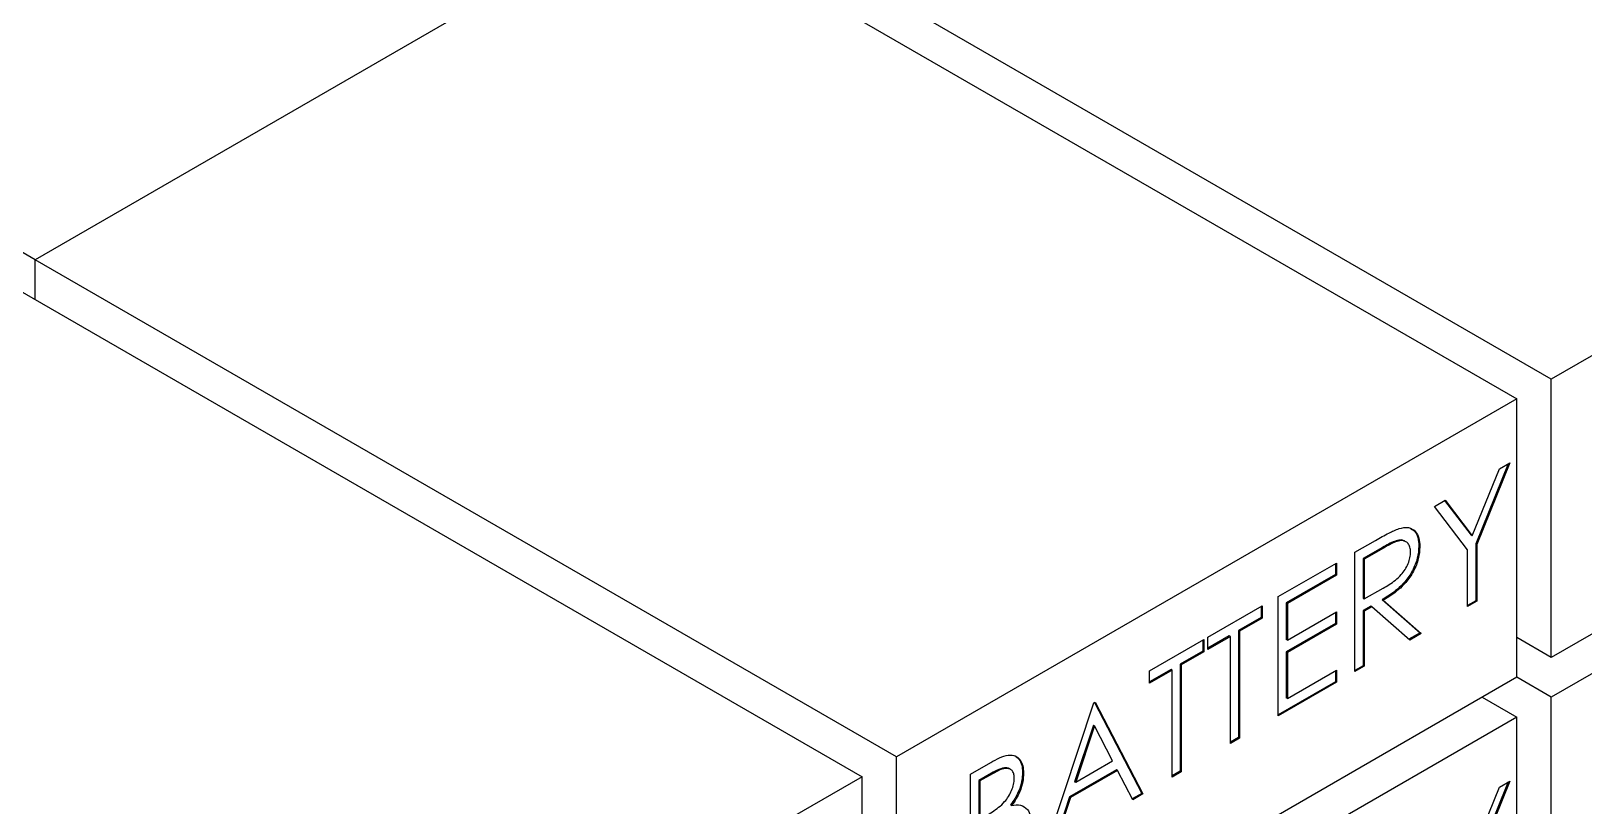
# Model space of a CAD drawing. Header units: millimetres. Extents: x 0 to 17520, y 0 to 12300.
# Drawn here: x 14711.8 to 15030.5, y 10335.5 to 10494.6 of the extents above; entities that cross this region are included whole.
import ezdxf

# ---------------------------------------------------------------- set-up
doc = ezdxf.new("R2010")
doc.units = ezdxf.units.MM
doc.header["$LTSCALE"] = 30

msp = doc.modelspace()

# ---------------------------------------------------------------- linework, layer by layer
for p, q in [((15023.77, 10423.171), (14846.994, 10525.222)), ((14839.923, 10521.14), (14712.643, 10447.663)), ((14839.923, 10521.14), (15016.699, 10419.089)), ((15151.05, 10496.648), (15023.77, 10423.171)), ((14712.643, 10447.663), (14637.675, 10490.942)), ((14712.643, 10439.499), (14712.643, 10447.663)), ((14889.42, 10345.612), (14712.643, 10447.663)), ((14705.572, 10443.581), (14882.349, 10341.53)), ((15151.05, 10439.49), (15023.77, 10366.013)), ((15151.05, 10431.325), (15023.77, 10357.848)), ((15023.77, 10366.013), (15023.77, 10423.171)), ((15016.699, 10419.089), (14889.42, 10345.612)), ((15016.699, 10361.931), (15016.699, 10419.089)), ((15007.556, 10390.965), (15013.123, 10404.704)), ((15014.961, 10405.765), (15008.292, 10389.308)), ((15015.303, 10405.963), (15008.504, 10389.186)), ((15013.123, 10404.704), (15015.303, 10405.963)), ((14999.801, 10397.013), (15001.981, 10398.272)), ((15001.981, 10398.272), (15007.556, 10390.965)), ((15006.6, 10388.087), (14999.801, 10397.013)), ((15001.898, 10398.224), (15007.344, 10391.087)), ((14983.483, 10387.593), (14987.728, 10390.044)), ((14993.946, 10389.757), (14993.681, 10389.91)), ((14996.809, 10388.736), (14996.597, 10388.858)), ((15007.556, 10390.965), (15007.344, 10391.087)), ((15008.292, 10389.308), (15008.292, 10377.664)), ((15008.504, 10389.186), (15008.292, 10389.308)), ((15008.504, 10389.186), (15008.504, 10377.541)), ((14983.483, 10363.097), (14983.483, 10387.593)), ((14989.152, 10388.599), (14985.175, 10386.302)), ((14985.175, 10386.302), (14985.175, 10378.137)), ((14985.175, 10386.302), (14985.387, 10386.18)), ((14989.364, 10388.476), (14985.387, 10386.18)), ((14985.387, 10386.18), (14985.387, 10378.015)), ((14989.152, 10388.599), (14989.364, 10388.476)), ((15006.6, 10376.442), (15006.6, 10388.087)), ((14967.709, 10378.487), (14979.675, 10385.395)), ((14979.463, 10383.005), (14969.401, 10377.196)), ((14979.675, 10382.883), (14969.613, 10377.074)), ((14979.463, 10385.273), (14979.463, 10383.005)), ((14979.675, 10382.883), (14979.463, 10383.005)), ((14979.675, 10385.395), (14979.675, 10382.883)), ((14985.387, 10378.015), (14989.271, 10380.222)), ((14953.295, 10370.166), (14964.445, 10376.603)), ((14964.233, 10376.481), (14964.233, 10374.213)), ((14964.445, 10376.603), (14964.445, 10374.091)), ((14967.709, 10353.991), (14967.709, 10378.487)), ((14969.401, 10377.196), (14969.401, 10369.659)), ((14969.613, 10377.074), (14969.401, 10377.196)), ((14969.613, 10377.074), (14969.613, 10369.537)), ((14985.175, 10378.137), (14985.387, 10378.015)), ((14986.721, 10376.518), (14985.175, 10375.625)), ((14986.933, 10376.395), (14985.387, 10375.502)), ((14986.933, 10376.395), (14986.721, 10376.518)), ((14994.727, 10369.588), (14986.933, 10376.395)), ((14989.076, 10377.877), (14996.869, 10371.07)), ((14989.288, 10377.754), (14989.076, 10377.877)), ((14989.288, 10377.754), (14997.081, 10370.947)), ((15008.292, 10377.664), (15006.6, 10376.687)), ((15008.504, 10377.541), (15006.6, 10376.442)), ((15008.504, 10377.541), (15008.292, 10377.664)), ((14964.233, 10374.213), (14959.61, 10371.544)), ((14964.445, 10374.091), (14959.822, 10371.422)), ((14964.445, 10374.091), (14964.233, 10374.213)), ((14979.463, 10372.956), (14969.401, 10367.147)), ((14969.613, 10369.537), (14979.675, 10375.346)), ((14979.675, 10372.833), (14969.613, 10367.024)), ((14979.463, 10375.223), (14979.463, 10372.956)), ((14979.675, 10372.833), (14979.463, 10372.956)), ((14979.675, 10375.346), (14979.675, 10372.833)), ((14985.175, 10375.625), (14985.175, 10364.319)), ((14985.387, 10375.502), (14985.175, 10375.625)), ((14985.387, 10375.502), (14985.387, 10364.196)), ((14941.328, 10363.258), (14952.479, 10369.695)), ((14952.267, 10369.573), (14952.267, 10367.305)), ((14952.479, 10369.695), (14952.479, 10367.183)), ((14957.706, 10370.445), (14953.295, 10367.899)), ((14957.918, 10370.323), (14953.295, 10367.654)), ((14953.295, 10367.654), (14953.295, 10370.166)), ((14957.918, 10370.323), (14957.706, 10370.445)), ((14957.918, 10348.339), (14957.918, 10370.323)), ((14959.61, 10371.544), (14959.61, 10349.561)), ((14959.822, 10371.422), (14959.61, 10371.544)), ((14959.822, 10371.422), (14959.822, 10349.438)), ((14969.613, 10369.537), (14969.401, 10369.659)), ((14996.869, 10371.07), (14994.558, 10369.736)), ((14997.081, 10370.947), (14994.727, 10369.588)), ((14997.081, 10370.947), (14996.869, 10371.07)), ((15023.77, 10366.013), (15016.699, 10370.095)), ((14952.267, 10367.305), (14947.644, 10364.636)), ((14952.479, 10367.183), (14947.856, 10364.514)), ((14952.479, 10367.183), (14952.267, 10367.305)), ((14969.401, 10367.147), (14969.401, 10357.725)), ((14969.613, 10367.024), (14969.401, 10367.147)), ((14969.613, 10367.024), (14969.613, 10357.603)), ((14945.952, 10363.415), (14941.328, 10360.746)), ((14941.328, 10360.746), (14941.328, 10363.258)), ((14945.74, 10363.537), (14941.329, 10360.991)), ((14945.952, 10363.415), (14945.74, 10363.537)), ((14945.952, 10341.431), (14945.952, 10363.415)), ((14947.644, 10364.636), (14947.644, 10342.652)), ((14947.856, 10364.514), (14947.644, 10364.636)), ((14947.856, 10364.514), (14947.856, 10342.53)), ((14969.613, 10357.603), (14979.675, 10363.412)), ((14979.463, 10363.289), (14979.463, 10361.022)), ((14979.675, 10363.412), (14979.675, 10360.899)), ((14985.175, 10364.319), (14983.483, 10363.342)), ((14985.387, 10364.196), (14983.483, 10363.097)), ((14985.387, 10364.196), (14985.175, 10364.319)), ((15016.699, 10361.931), (14889.42, 10288.455)), ((14979.463, 10361.022), (14967.709, 10354.236)), ((14979.675, 10360.899), (14967.709, 10353.991)), ((14979.675, 10360.899), (14979.463, 10361.022)), ((15023.77, 10357.848), (15016.698, 10361.931)), ((14929.906, 10356.664), (14930.178, 10356.821)), ((14930.178, 10356.821), (14939.969, 10337.977)), ((14969.613, 10357.603), (14969.401, 10357.725)), ((15009.627, 10357.849), (15016.699, 10353.766)), ((15023.77, 10300.69), (15023.77, 10357.848)), ((15016.699, 10353.766), (14889.42, 10280.289)), ((14919.843, 10326.359), (14929.906, 10356.664)), ((14930.064, 10356.755), (14939.757, 10338.099)), ((15016.699, 10296.608), (15016.699, 10353.766)), ((14929.809, 10352.078), (14925.967, 10340.503)), ((14930.021, 10351.956), (14926.179, 10340.38)), ((14929.809, 10352.078), (14930.021, 10351.956)), ((14933.76, 10344.757), (14930.021, 10351.956)), ((14959.61, 10349.561), (14957.918, 10348.584)), ((14959.822, 10349.438), (14957.918, 10348.339)), ((14959.822, 10349.438), (14959.61, 10349.561)), ((14889.42, 10288.455), (14889.42, 10345.612)), ((14904.613, 10342.063), (14908.752, 10344.452)), ((14926.179, 10340.38), (14933.76, 10344.757)), ((14882.349, 10341.53), (14755.07, 10268.054)), ((14882.349, 10284.372), (14882.349, 10341.53)), ((14904.613, 10317.567), (14904.613, 10342.063)), ((14908.889, 10342.263), (14906.305, 10340.772)), ((14909.101, 10342.141), (14906.517, 10340.65)), ((14908.889, 10342.263), (14909.101, 10342.141)), ((14912.834, 10343.004), (14912.569, 10343.157)), ((14915.492, 10342.273), (14915.28, 10342.395)), ((14934.551, 10342.946), (14924.935, 10337.394)), ((14934.763, 10342.823), (14925.147, 10337.272)), ((14934.763, 10342.823), (14934.551, 10342.946)), ((14937.899, 10336.782), (14934.763, 10342.823)), ((14947.644, 10342.652), (14945.952, 10341.676)), ((14947.856, 10342.53), (14945.952, 10341.431)), ((14947.856, 10342.53), (14947.644, 10342.652)), ((14906.305, 10340.772), (14906.305, 10332.921)), ((14906.305, 10340.772), (14906.517, 10340.65)), ((14906.517, 10340.65), (14906.517, 10332.798)), ((14925.967, 10340.503), (14926.179, 10340.38)), ((14939.757, 10338.099), (14937.801, 10336.971)), ((14939.969, 10337.977), (14937.899, 10336.782)), ((14939.969, 10337.977), (14939.757, 10338.099)), ((15007.556, 10325.641), (15013.123, 10339.381)), ((15014.961, 10340.442), (15008.292, 10323.985)), ((15015.303, 10340.639), (15008.504, 10323.863)), ((15013.123, 10339.381), (15015.303, 10340.639)), ((14913.04, 10335.646), (14912.828, 10335.769)), ((14924.935, 10337.394), (14921.709, 10327.681)), ((14925.147, 10337.272), (14921.921, 10327.558)), ((14925.147, 10337.272), (14924.935, 10337.394))]:
    msp.add_line(p, q)
for points, knots in [([(14987.728, 10390.044), (14988.629, 10390.568), (14990.238, 10391.502), (14991.833, 10392.185), (14992.534, 10392.485)], [0, 0, 0, 0, 0.56023773, 1, 1, 1, 1]), ([(14992.534, 10392.485), (14993.2, 10392.614), (14994.531, 10392.873), (14995.931, 10392.03), (14996.704, 10390.576), (14996.774, 10389.349), (14996.809, 10388.736)], [0, 0, 0, 0, 0.2798, 0.5595045, 0.7796307, 1, 1, 1, 1]), ([(14994.986, 10392.354), (14995.244, 10392.241), (14995.915, 10391.947), (14996.479, 10390.674), (14996.558, 10389.464), (14996.597, 10388.858)], [0, 0, 0, 0, 0.2382156, 0.6188975, 1, 1, 1, 1]), ([(14996.597, 10388.858), (14996.542, 10388.051), (14996.431, 10386.439), (14995.379, 10383.772), (14993.858, 10381.581), (14992.217, 10379.999), (14990.653, 10378.831), (14989.601, 10378.195), (14989.076, 10377.877)], [0, 0, 0, 0, 0.1865089, 0.3727508, 0.5590676, 0.7058755, 0.8529114, 1, 1, 1, 1]), ([(14993.692, 10389.87), (14993.654, 10389.903), (14993.419, 10390.099), (14992.724, 10390.172), (14991.627, 10389.887), (14990.39, 10389.297), (14989.565, 10388.831), (14989.152, 10388.599)], [0, 0, 0, 0, 0.03798173, 0.23022054, 0.48634974, 0.74313813, 1, 1, 1, 1]), ([(14996.809, 10388.736), (14996.754, 10387.929), (14996.643, 10386.317), (14995.591, 10383.65), (14994.07, 10381.459), (14992.429, 10379.876), (14990.865, 10378.708), (14989.813, 10378.072), (14989.288, 10377.754)], [0, 0, 0, 0, 0.1865089, 0.3727508, 0.5590676, 0.7058755, 0.8529114, 1, 1, 1, 1]), ([(14994.905, 10387.641), (14994.882, 10387.987), (14994.836, 10388.678), (14994.415, 10389.413), (14993.816, 10389.894), (14992.949, 10390.072), (14991.835, 10389.758), (14990.603, 10389.176), (14989.777, 10388.709), (14989.364, 10388.476)], [0, 0, 0, 0, 0.1249192, 0.2498472, 0.3747992, 0.4997322, 0.6661866, 0.8330694, 1, 1, 1, 1]), ([(14989.271, 10380.222), (14989.692, 10380.474), (14990.535, 10380.976), (14991.795, 10381.843), (14992.921, 10382.867), (14993.817, 10384.053), (14994.428, 10385.257), (14994.834, 10386.503), (14994.882, 10387.262), (14994.905, 10387.641)], [0, 0, 0, 0, 0.1669264, 0.3337933, 0.5002337, 0.625177, 0.7501495, 0.87507, 1, 1, 1, 1]), ([(14908.752, 10344.452), (14909.356, 10344.783), (14910.562, 10345.445), (14912.356, 10346.078), (14913.838, 10345.914), (14914.808, 10345.053), (14915.393, 10343.864), (14915.459, 10342.803), (14915.492, 10342.273)], [0, 0, 0, 0, 0.187022, 0.3737301, 0.5599466, 0.7066258, 0.8533084, 1, 1, 1, 1]), ([(14913.763, 10345.776), (14914.041, 10345.579), (14914.638, 10345.157), (14915.177, 10343.978), (14915.245, 10342.923), (14915.28, 10342.395)], [0, 0, 0, 0, 0.3047118, 0.6523451, 1, 1, 1, 1]), ([(14907.796, 10333.537), (14908.227, 10333.793), (14909.089, 10334.306), (14910.376, 10335.201), (14911.529, 10336.245), (14912.436, 10337.466), (14913.076, 10338.687), (14913.51, 10339.963), (14913.562, 10340.741), (14913.588, 10341.13)], [0, 0, 0, 0, 0.1669437, 0.3338076, 0.5002833, 0.625266, 0.7502346, 0.8751587, 1, 1, 1, 1]), ([(14912.586, 10343.128), (14912.567, 10343.145), (14912.39, 10343.306), (14911.684, 10343.398), (14910.439, 10343.104), (14909.406, 10342.544), (14908.889, 10342.263)], [0, 0, 0, 0, 0.0232752, 0.2186694, 0.60871005, 1, 1, 1, 1]), ([(14913.588, 10341.13), (14913.573, 10341.419), (14913.542, 10341.997), (14913.256, 10342.68), (14912.765, 10343.099), (14911.918, 10343.309), (14910.644, 10342.971), (14909.616, 10342.418), (14909.101, 10342.141)], [0, 0, 0, 0, 0.1250979, 0.2500442, 0.3749978, 0.5000298, 0.7496152, 1, 1, 1, 1]), ([(14915.28, 10342.395), (14915.245, 10341.795), (14915.177, 10340.595), (14914.606, 10338.763), (14913.808, 10337.11), (14913.155, 10336.216), (14912.828, 10335.769)], [0, 0, 0, 0, 0.2799383, 0.5596637, 0.7797592, 1, 1, 1, 1]), ([(14915.492, 10342.273), (14915.458, 10341.672), (14915.389, 10340.472), (14914.818, 10338.64), (14914.02, 10336.987), (14913.367, 10336.093), (14913.04, 10335.646)], [0, 0, 0, 0, 0.2799383, 0.5596637, 0.7797592, 1, 1, 1, 1]), ([(14913.04, 10335.646), (14913.676, 10335.715), (14914.945, 10335.854), (14916.281, 10334.985), (14917.007, 10333.531), (14917.085, 10332.338), (14917.124, 10331.742)], [0, 0, 0, 0, 0.2803898, 0.5596031, 0.7797598, 1, 1, 1, 1])]:
    msp.add_open_spline(points, degree=3, knots=knots)

doc.saveas('drawing.dxf')
